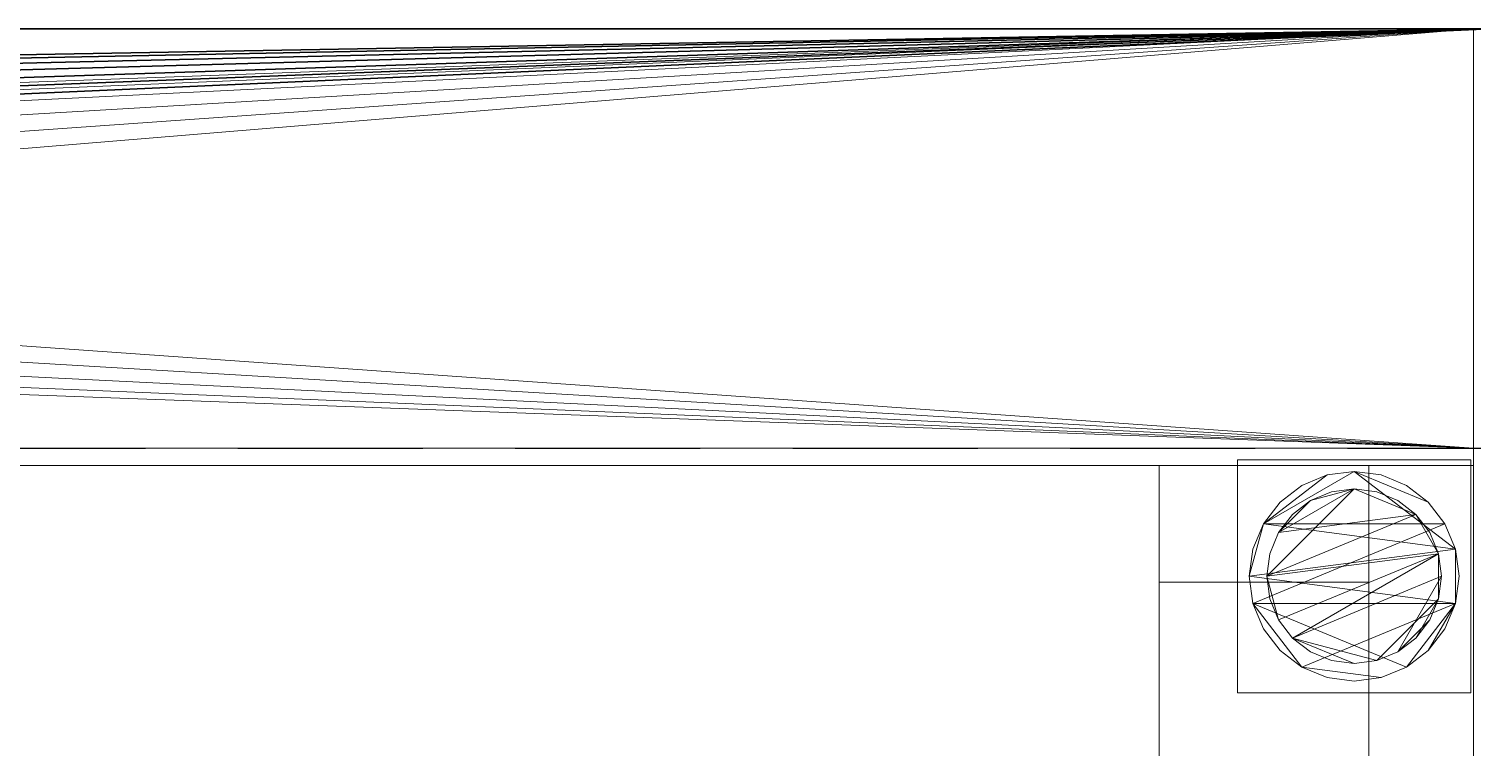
# Model space of a CAD drawing. Extents: x -225 to 1345, y -1183 to 75.
# Drawn here: x 869 to 1116.8, y -128.3 to -5 of the extents above; entities that cross this region are included whole.
import ezdxf

# ---------------------------------------------------------------- set-up
doc = ezdxf.new("R2010")
doc.units = 0
doc.linetypes.add('NASCOSTA', pattern=[9.525, 6.35, -3.175])
for name, color, linetype in [('IQ_200_2D', 1, 'Continuous'), ('IQ_200_3D', 1, 'Continuous'), ('IQ_204_2D', 7, 'Continuous'), ('IQ_204_3D', 7, 'Continuous')]:
    doc.layers.add(name, color=color, linetype=linetype)

# ---------------------------------------------------------------- blocks, each defined once
blk = doc.blocks.new('RINSEV_INT')
at = {"layer": 'IQ_200_2D'}
blk.add_line((0, -5), (1120, -5), dxfattribs=at)
at = {"layer": 'IQ_204_2D', "linetype": 'NASCOSTA', "ltscale": 5}
blk.add_line((0, -77), (1120, -77), dxfattribs=at)
at = {"layer": 'IQ_200_3D', "lineweight": 18}
mesh = blk.add_polyface(dxfattribs=at)
corners = [(1120, -737, 1493), (0, -737, 1493), (0, -5, 1493), (1120, -5, 1493)]
mesh.append_faces([[corners[k] for k in face] for face in [(0, 1, 2, 3)]])
mesh = blk.add_polyface(dxfattribs=at)
corners = [(1120, -5, 1493), (0, -5, 1493), (0, -5, 1785), (1120, -5, 1785)]
mesh.append_faces([[corners[k] for k in face] for face in [(0, 1, 2, 3)]])
at = {"layer": 'IQ_200_3D'}
mesh = blk.add_polyface(dxfattribs=at)
corners = [(1120, -737, 1785), (1120, -5, 1785), (0, -5, 1785), (0, -737, 1785), (151, -41, 1785), (151.68, -35.82, 1785), (153.68, -31, 1785), (156.86, -26.86, 1785), (161, -23.68, 1785), (165.82, -21.68, 1785), (171, -21, 1785), (176.18, -21.68, 1785), (181, -23.68, 1785), (185.14, -26.86, 1785), (188.32, -31, 1785), (190.32, -35.82, 1785), (191, -41, 1785), (190.32, -46.18, 1785), (188.32, -51, 1785), (185.14, -55.14, 1785), (181, -58.32, 1785), (176.18, -60.32, 1785), (171, -61, 1785), (165.82, -60.32, 1785), (161, -58.32, 1785), (156.86, -55.14, 1785), (153.68, -51, 1785), (151.68, -46.18, 1785)]
mesh.append_faces([[corners[k] for k in face] for face in [(15, 1, 14), (7, 2, 6), (4, 2, 27), (23, 3, 22)]], dxfattribs={"vtx0": -1, "vtx1": -1})
mesh.append_faces([[corners[k] for k in face] for face in [(1, 15, 16), (1, 16, 17), (18, 0, 1, 17), (0, 18, 19, 3), (3, 20, 21), (3, 19, 20), (3, 21, 22), (2, 7, 8), (2, 4, 5), (2, 25, 26)]], dxfattribs={"vtx0": -1, "vtx2": -1})
mesh.append_faces([[corners[k] for k in face] for face in [(11, 12, 1), (13, 14, 1), (12, 13, 1), (9, 10, 2), (8, 9, 2), (5, 6, 2), (23, 24, 3), (26, 27, 2)]], dxfattribs={"vtx1": -1, "vtx2": -1})
mesh.append_faces([[corners[k] for k in face] for face in [(10, 11, 1, 2), (24, 25, 2, 3)]], dxfattribs={"vtx1": -1, "vtx3": -1})
at = {"layer": 'IQ_200_3D', "lineweight": 18}
mesh = blk.add_polyface(dxfattribs=at)
corners = [(3, -5, 1493), (1117, -5, 1493), (1117, -5, 188), (3, -5, 188)]
mesh.append_faces([[corners[k] for k in face] for face in [(0, 1, 2, 3)]])
mesh = blk.add_polyface(dxfattribs=at)
corners = [(3, -737, 1493), (1117, -737, 1493), (1117, -5, 1493), (3, -5, 1493)]
mesh.append_faces([[corners[k] for k in face] for face in [(0, 1, 2, 3)]])
mesh = blk.add_polyface(dxfattribs=at)
corners = [(3, -77, 188), (3, -5, 188), (1117, -5, 188), (1117, -77, 188), (641, -41, 188), (641.68, -46.18, 188), (643.68, -51, 188), (646.86, -55.14, 188), (651, -58.32, 188), (655.82, -60.32, 188), (661, -61, 188), (666.18, -60.32, 188), (671, -58.32, 188), (675.14, -55.14, 188), (678.32, -51, 188), (680.32, -46.18, 188), (681, -41, 188), (680.32, -35.82, 188), (678.32, -31, 188), (675.14, -26.86, 188), (671, -23.68, 188), (666.18, -21.68, 188), (661, -21, 188), (655.82, -21.68, 188), (651, -23.68, 188), (646.86, -26.86, 188), (643.68, -31, 188), (641.68, -35.82, 188)]
mesh.append_faces([[corners[k] for k in face] for face in [(15, 3, 14), (17, 2, 16), (7, 0, 6), (26, 1, 25), (23, 1, 22)]], dxfattribs={"vtx0": -1, "vtx1": -1})
mesh.append_faces([[corners[k] for k in face] for face in [(3, 15, 16, 2), (2, 17, 18), (2, 18, 19), (2, 21, 22, 1), (0, 7, 8), (1, 26, 27)]], dxfattribs={"vtx0": -1, "vtx2": -1})
mesh.append_faces([[corners[k] for k in face] for face in [(11, 12, 3), (13, 14, 3), (12, 13, 3), (19, 20, 2), (20, 21, 2), (9, 10, 0), (8, 9, 0), (5, 6, 0), (24, 25, 1), (23, 24, 1), (27, 4, 1)]], dxfattribs={"vtx1": -1, "vtx2": -1})
mesh.append_faces([[corners[k] for k in face] for face in [(10, 11, 3, 0), (4, 5, 0, 1)]], dxfattribs={"vtx1": -1, "vtx3": -1})
mesh = blk.add_polyface(dxfattribs=at)
corners = [(3, -77, 150), (1117, -77, 150), (1117, -737, 150), (3, -737, 150)]
mesh.append_faces([[corners[k] for k in face] for face in [(0, 1, 2, 3)]])
mesh = blk.add_polyface(dxfattribs=at)
corners = [(3, -77, 188), (1117, -77, 188), (1117, -77, 150), (3, -77, 150)]
mesh.append_faces([[corners[k] for k in face] for face in [(0, 1, 2, 3)]])
mesh = blk.add_polyface(dxfattribs=at)
corners = [(3, -720, 710), (1117, -720, 710), (1117, -80, 710), (3, -80, 710)]
mesh.append_faces([[corners[k] for k in face] for face in [(0, 1, 2, 3)]])
mesh = blk.add_polyface(dxfattribs=at)
corners = [(3, -80, 1443), (1117, -80, 1443), (1117, -720, 1443), (3, -720, 1443)]
mesh.append_faces([[corners[k] for k in face] for face in [(0, 1, 2, 3)]])
mesh = blk.add_polyface(dxfattribs=at)
corners = [(3, -80, 710), (1117, -80, 710), (1117, -80, 1443), (3, -80, 1443)]
mesh.append_faces([[corners[k] for k in face] for face in [(0, 1, 2, 3)]])
at = {"layer": 'IQ_204_3D', "lineweight": 18}
mesh = blk.add_polyface(dxfattribs=at)
corners = [(1076.5, -79, 150), (1076.5, -119, 150), (1116.5, -119, 150), (1116.5, -79, 150)]
mesh.append_faces([[corners[k] for k in face] for face in [(0, 1, 2, 3)]])
mesh = blk.add_polyface(dxfattribs=at)
corners = [(1116.5, -119, 60), (1076.5, -119, 60), (1076.5, -79, 60), (1116.5, -79, 60)]
mesh.append_faces([[corners[k] for k in face] for face in [(0, 1, 2, 3)]])
mesh = blk.add_polyface(dxfattribs=at)
corners = [(1116.5, -79, 150), (1116.5, -79, 60), (1076.5, -79, 60), (1076.5, -79, 150)]
mesh.append_faces([[corners[k] for k in face] for face in [(0, 1, 2, 3)]])
mesh = blk.add_polyface(dxfattribs=at)
corners = [(1076.5, -79, 150), (1076.5, -79, 60), (1076.5, -119, 60), (1076.5, -119, 150)]
mesh.append_faces([[corners[k] for k in face] for face in [(0, 1, 2, 3)]])
mesh = blk.add_polyface(dxfattribs=at)
corners = [(1116.5, -119, 150), (1116.5, -119, 60), (1116.5, -79, 60), (1116.5, -79, 150)]
mesh.append_faces([[corners[k] for k in face] for face in [(0, 1, 2, 3)]])
mesh = blk.add_polyface(dxfattribs=at)
corners = [(1063, -720, 956.99), (1063, -671.94, 929.24), (1063, -671.94, 928.4), (1063, -674.53, 928.06), (1063, -676.94, 927.06), (1063, -679.02, 925.47), (1063, -680.61, 923.4), (1063, -681.6, 920.99), (1063, -681.94, 918.4), (1063, -681.6, 915.81), (1063, -680.61, 913.4), (1063, -679.02, 911.33), (1063, -676.94, 909.74), (1063, -674.53, 908.74), (1063, -671.94, 908.4), (1063, -671.94, 907.55), (1063, -720, 879.81), (1063, -100, 956.99), (1063, -80, 956.99), (1063, -80, 879.81), (1063, -100, 879.81), (1063, -148.06, 907.55), (1063, -148.06, 908.4), (1063, -145.47, 908.74), (1063, -143.06, 909.74), (1063, -140.98, 911.33), (1063, -139.39, 913.4), (1063, -138.4, 915.81), (1063, -138.06, 918.4), (1063, -138.4, 920.99), (1063, -139.39, 923.4), (1063, -140.98, 925.47), (1063, -143.06, 927.06), (1063, -145.47, 928.06), (1063, -148.06, 928.4), (1063, -148.06, 929.24)]
mesh.append_faces([[corners[k] for k in face] for face in [(20, 17, 18, 19)]], dxfattribs={"vtx0": -1})
mesh.append_faces([[corners[k] for k in face] for face in [(6, 0, 5), (13, 16, 12), (31, 17, 30), (28, 20, 27), (27, 20, 26), (26, 20, 25), (24, 20, 23)]], dxfattribs={"vtx0": -1, "vtx1": -1})
mesh.append_faces([[corners[k] for k in face] for face in [(0, 6, 7), (0, 3, 4), (8, 16, 0, 7), (16, 9, 10)]], dxfattribs={"vtx0": -1, "vtx2": -1})
mesh.append_faces([[corners[k] for k in face] for face in [(4, 5, 0), (8, 9, 16), (11, 12, 16), (10, 11, 16), (32, 33, 17), (31, 32, 17), (29, 30, 17), (24, 25, 20)]], dxfattribs={"vtx1": -1, "vtx2": -1})
mesh.append_faces([[corners[k] for k in face] for face in [(28, 29, 17, 20)]], dxfattribs={"vtx1": -1, "vtx2": -1, "vtx3": -1})
mesh.append_faces([[corners[k] for k in face] for face in [(1, 2, 3, 0), (21, 22, 23, 20)]], dxfattribs={"vtx2": -1})
mesh.append_faces([[corners[k] for k in face] for face in [(13, 14, 15, 16), (33, 34, 35, 17)]], dxfattribs={"vtx3": -1})
mesh = blk.add_polyface(dxfattribs=at)
corners = [(1063, -100, 956.99), (1099, -100, 956.99), (1099, -80, 956.99), (1063, -80, 956.99)]
mesh.append_faces([[corners[k] for k in face] for face in [(0, 1, 2, 3)]])
mesh = blk.add_polyface(dxfattribs=at)
corners = [(1063, -80, 956.99), (1099, -80, 956.99), (1099, -80, 879.81), (1063, -80, 879.81)]
mesh.append_faces([[corners[k] for k in face] for face in [(0, 1, 2, 3)]])
mesh = blk.add_polyface(dxfattribs=at)
corners = [(1063, -80, 879.81), (1099, -80, 879.81), (1099, -100, 879.81), (1063, -100, 879.81)]
mesh.append_faces([[corners[k] for k in face] for face in [(0, 1, 2, 3)]])
mesh = blk.add_polyface(dxfattribs=at)
corners = [(1078.5, -99, 5), (1079.11, -103.66, 5), (1080.91, -108, 5), (1083.77, -111.73, 5), (1087.5, -114.59, 5), (1091.84, -116.39, 5), (1096.5, -117, 5), (1101.16, -116.39, 5), (1105.5, -114.59, 5), (1109.23, -111.73, 5), (1112.09, -108, 5), (1113.89, -103.66, 5), (1114.5, -99, 5), (1113.89, -94.34, 5), (1112.09, -90, 5), (1109.23, -86.27, 5), (1105.5, -83.41, 5), (1101.16, -81.61, 5), (1096.5, -81, 5), (1091.84, -81.61, 5), (1087.5, -83.41, 5), (1083.77, -86.27, 5), (1080.91, -90, 5), (1079.11, -94.34, 5)]
mesh.append_faces([[corners[k] for k in face] for face in [(11, 8, 9, 10)]], dxfattribs={"vtx0": -1})
mesh.append_faces([[corners[k] for k in face] for face in [(4, 7, 8, 11), (11, 0, 1, 4), (13, 18, 19, 22)]], dxfattribs={"vtx0": -1, "vtx2": -1, "vtx3": -1})
mesh.append_faces([[corners[k] for k in face] for face in [(0, 11, 12, 13)]], dxfattribs={"vtx0": -1, "vtx3": -1})
mesh.append_faces([[corners[k] for k in face] for face in [(2, 3, 4, 1), (16, 17, 18, 15)]], dxfattribs={"vtx2": -1})
mesh.append_faces([[corners[k] for k in face] for face in [(13, 14, 15, 18), (22, 23, 0, 13)]], dxfattribs={"vtx2": -1, "vtx3": -1})
mesh.append_faces([[corners[k] for k in face] for face in [(4, 5, 6, 7), (19, 20, 21, 22)]], dxfattribs={"vtx3": -1})
mesh = blk.add_polyface(dxfattribs=at)
corners = [(1078.5, -99), (1079.11, -94.34), (1080.91, -90), (1083.77, -86.27), (1087.5, -83.41), (1091.84, -81.61), (1096.5, -81), (1101.16, -81.61), (1105.5, -83.41), (1109.23, -86.27), (1112.09, -90), (1113.89, -94.34), (1114.5, -99), (1113.89, -103.66), (1112.09, -108), (1109.23, -111.73), (1105.5, -114.59), (1101.16, -116.39), (1096.5, -117), (1091.84, -116.39), (1087.5, -114.59), (1083.77, -111.73), (1080.91, -108), (1079.11, -103.66)]
mesh.append_faces([[corners[k] for k in face] for face in [(2, 0, 1), (15, 13, 14), (13, 11, 12)]], dxfattribs={"vtx0": -1})
mesh.append_faces([[corners[k] for k in face] for face in [(16, 23, 13, 15)]], dxfattribs={"vtx0": -1, "vtx1": -1, "vtx2": -1})
mesh.append_faces([[corners[k] for k in face] for face in [(2, 10, 23, 0)]], dxfattribs={"vtx0": -1, "vtx1": -1, "vtx3": -1})
mesh.append_faces([[corners[k] for k in face] for face in [(2, 5, 6)]], dxfattribs={"vtx0": -1, "vtx2": -1})
mesh.append_faces([[corners[k] for k in face] for face in [(23, 10, 11, 13), (23, 16, 17, 20)]], dxfattribs={"vtx0": -1, "vtx2": -1, "vtx3": -1})
mesh.append_faces([[corners[k] for k in face] for face in [(9, 10, 2, 6)]], dxfattribs={"vtx1": -1, "vtx2": -1, "vtx3": -1})
mesh.append_faces([[corners[k] for k in face] for face in [(3, 4, 5, 2), (18, 19, 20, 17)]], dxfattribs={"vtx2": -1})
mesh.append_faces([[corners[k] for k in face] for face in [(6, 7, 8, 9), (20, 21, 22, 23)]], dxfattribs={"vtx3": -1})
mesh = blk.add_polyface(dxfattribs=at)
corners = [(1078.5, -99, 5), (1079.11, -94.34, 5), (1080.91, -90, 5), (1083.77, -86.27, 5), (1087.5, -83.41, 5), (1091.84, -81.61, 5), (1096.5, -81, 5), (1101.16, -81.61, 5), (1105.5, -83.41, 5), (1109.23, -86.27, 5), (1112.09, -90, 5), (1113.89, -94.34, 5), (1114.5, -99, 5), (1114.5, -99), (1113.89, -94.34), (1112.09, -90), (1109.23, -86.27), (1105.5, -83.41), (1101.16, -81.61), (1096.5, -81), (1091.84, -81.61), (1087.5, -83.41), (1083.77, -86.27), (1080.91, -90), (1079.11, -94.34), (1078.5, -99)]
mesh.append_faces([[corners[k] for k in face] for face in [(13, 14, 11, 12), (0, 1, 24, 25)]], dxfattribs={"vtx1": -1})
mesh.append_faces([[corners[k] for k in face] for face in [(14, 15, 10, 11), (16, 17, 8, 9), (15, 16, 9, 10), (17, 18, 7, 8), (6, 7, 18, 19), (19, 20, 5, 6), (20, 21, 4, 5), (22, 23, 2, 3), (21, 22, 3, 4), (23, 24, 1, 2)]], dxfattribs={"vtx1": -1, "vtx3": -1})
mesh = blk.add_polyface(dxfattribs=at)
corners = [(1099, -720, 956.99), (1099, -720, 879.81), (1099, -671.94, 907.55), (1099, -671.94, 908.4), (1099, -669.36, 908.74), (1099, -666.94, 909.74), (1099, -664.87, 911.33), (1099, -663.28, 913.4), (1099, -662.29, 915.81), (1099, -661.94, 918.4), (1099, -662.29, 920.99), (1099, -663.28, 923.4), (1099, -664.87, 925.47), (1099, -666.94, 927.06), (1099, -669.36, 928.06), (1099, -671.94, 928.4), (1099, -671.94, 929.24), (1099, -100, 956.99), (1099, -148.06, 929.24), (1099, -148.06, 928.4), (1099, -150.28, 928.15), (1099, -152.4, 927.41), (1099, -154.29, 926.22), (1099, -155.87, 924.63), (1099, -157.06, 922.74), (1099, -157.8, 920.63), (1099, -158.06, 918.4), (1099, -157.71, 915.81), (1099, -156.72, 913.4), (1099, -155.13, 911.33), (1099, -153.06, 909.74), (1099, -150.64, 908.74), (1099, -148.06, 908.4), (1099, -148.06, 907.55), (1099, -100, 879.81), (1099, -80, 879.81), (1099, -80, 956.99)]
mesh.append_faces([[corners[k] for k in face] for face in [(5, 13, 14, 4), (4, 14, 15, 3), (30, 21, 22, 29), (31, 20, 21, 30), (32, 19, 20, 31)]], dxfattribs={"vtx0": -1, "vtx2": -1})
mesh.append_faces([[corners[k] for k in face] for face in [(10, 11, 8, 9), (36, 17, 34, 35), (26, 27, 25)]], dxfattribs={"vtx1": -1})
mesh.append_faces([[corners[k] for k in face] for face in [(5, 6, 13), (22, 23, 29)]], dxfattribs={"vtx1": -1, "vtx2": -1})
mesh.append_faces([[corners[k] for k in face] for face in [(11, 12, 7, 8), (12, 13, 6, 7), (23, 24, 28, 29), (24, 25, 27, 28)]], dxfattribs={"vtx1": -1, "vtx3": -1})
mesh.append_faces([[corners[k] for k in face] for face in [(1, 2, 3, 0)]], dxfattribs={"vtx2": -1})
mesh.append_faces([[corners[k] for k in face] for face in [(15, 16, 0, 3), (17, 18, 19, 32), (32, 33, 34, 17)]], dxfattribs={"vtx2": -1, "vtx3": -1})
mesh = blk.add_polyface(dxfattribs=at)
corners = [(1081.5, -99, 60), (1082.01, -102.88, 60), (1083.51, -106.5, 60), (1085.89, -109.61, 60), (1089, -111.99, 60), (1092.62, -113.49, 60), (1096.5, -114, 60), (1100.38, -113.49, 60), (1104, -111.99, 60), (1107.11, -109.61, 60), (1109.49, -106.5, 60), (1110.99, -102.88, 60), (1111.5, -99, 60), (1110.99, -95.12, 60), (1109.49, -91.5, 60), (1107.11, -88.39, 60), (1104, -86.01, 60), (1100.38, -84.51, 60), (1096.5, -84, 60), (1092.62, -84.51, 60), (1089, -86.01, 60), (1085.89, -88.39, 60), (1083.51, -91.5, 60), (1082.01, -95.12, 60)]
mesh.append_faces([[corners[k] for k in face] for face in [(10, 8, 9), (22, 20, 21)]], dxfattribs={"vtx0": -1})
mesh.append_faces([[corners[k] for k in face] for face in [(7, 3, 6)]], dxfattribs={"vtx0": -1, "vtx1": -1})
mesh.append_faces([[corners[k] for k in face] for face in [(22, 15, 18, 20)]], dxfattribs={"vtx0": -1, "vtx1": -1, "vtx2": -1, "vtx3": -1})
mesh.append_faces([[corners[k] for k in face] for face in [(13, 2, 3, 12)]], dxfattribs={"vtx0": -1, "vtx2": -1})
mesh.append_faces([[corners[k] for k in face] for face in [(3, 7, 8, 12)]], dxfattribs={"vtx0": -1, "vtx2": -1, "vtx3": -1})
mesh.append_faces([[corners[k] for k in face] for face in [(17, 18, 15, 16), (19, 20, 18)]], dxfattribs={"vtx1": -1})
mesh.append_faces([[corners[k] for k in face] for face in [(11, 12, 8, 10)]], dxfattribs={"vtx1": -1, "vtx2": -1})
mesh.append_faces([[corners[k] for k in face] for face in [(4, 5, 6, 3)]], dxfattribs={"vtx2": -1})
mesh.append_faces([[corners[k] for k in face] for face in [(0, 1, 2, 13), (13, 14, 15, 0), (22, 23, 0, 15)]], dxfattribs={"vtx2": -1, "vtx3": -1})
mesh = blk.add_polyface(dxfattribs=at)
corners = [(1081.5, -99, 5), (1082.01, -95.12, 5), (1083.51, -91.5, 5), (1085.89, -88.39, 5), (1089, -86.01, 5), (1092.62, -84.51, 5), (1096.5, -84, 5), (1100.38, -84.51, 5), (1104, -86.01, 5), (1107.11, -88.39, 5), (1109.49, -91.5, 5), (1110.99, -95.12, 5), (1111.5, -99, 5), (1110.99, -102.88, 5), (1109.49, -106.5, 5), (1107.11, -109.61, 5), (1104, -111.99, 5), (1100.38, -113.49, 5), (1096.5, -114, 5), (1092.62, -113.49, 5), (1089, -111.99, 5), (1085.89, -109.61, 5), (1083.51, -106.5, 5), (1082.01, -102.88, 5)]
mesh.append_faces([[corners[k] for k in face] for face in [(9, 6, 7, 8), (4, 2, 3), (15, 13, 14)]], dxfattribs={"vtx0": -1})
mesh.append_faces([[corners[k] for k in face] for face in [(18, 21, 17)]], dxfattribs={"vtx0": -1, "vtx1": -1})
mesh.append_faces([[corners[k] for k in face] for face in [(22, 0, 11, 21)]], dxfattribs={"vtx0": -1, "vtx1": -1, "vtx2": -1})
mesh.append_faces([[corners[k] for k in face] for face in [(0, 6, 9, 11), (21, 11, 13, 17)]], dxfattribs={"vtx0": -1, "vtx1": -1, "vtx2": -1, "vtx3": -1})
mesh.append_faces([[corners[k] for k in face] for face in [(23, 0, 22), (12, 13, 11)]], dxfattribs={"vtx1": -1})
mesh.append_faces([[corners[k] for k in face] for face in [(16, 17, 13, 15)]], dxfattribs={"vtx1": -1, "vtx2": -1})
mesh.append_faces([[corners[k] for k in face] for face in [(9, 10, 11)]], dxfattribs={"vtx2": -1})
mesh.append_faces([[corners[k] for k in face] for face in [(4, 5, 6, 2), (0, 1, 2, 6)]], dxfattribs={"vtx2": -1, "vtx3": -1})
mesh.append_faces([[corners[k] for k in face] for face in [(18, 19, 20, 21)]], dxfattribs={"vtx3": -1})
mesh = blk.add_polyface(dxfattribs=at)
corners = [(1081.5, -99, 60), (1082.01, -95.12, 60), (1083.51, -91.5, 60), (1085.89, -88.39, 60), (1089, -86.01, 60), (1092.62, -84.51, 60), (1096.5, -84, 60), (1100.38, -84.51, 60), (1104, -86.01, 60), (1107.11, -88.39, 60), (1109.49, -91.5, 60), (1110.99, -95.12, 60), (1111.5, -99, 60), (1111.5, -99, 5), (1110.99, -95.12, 5), (1109.49, -91.5, 5), (1107.11, -88.39, 5), (1104, -86.01, 5), (1100.38, -84.51, 5), (1096.5, -84, 5), (1092.62, -84.51, 5), (1089, -86.01, 5), (1085.89, -88.39, 5), (1083.51, -91.5, 5), (1082.01, -95.12, 5), (1081.5, -99, 5)]
mesh.append_faces([[corners[k] for k in face] for face in [(1, 24, 25, 0)]], dxfattribs={"vtx0": -1})
mesh.append_faces([[corners[k] for k in face] for face in [(8, 17, 18, 7), (7, 18, 19, 6), (16, 9, 10, 15), (9, 16, 17, 8), (5, 20, 21, 4), (4, 21, 22, 3), (2, 23, 24, 1), (3, 22, 23, 2), (20, 5, 6, 19)]], dxfattribs={"vtx0": -1, "vtx2": -1})
mesh.append_faces([[corners[k] for k in face] for face in [(13, 14, 11, 12)]], dxfattribs={"vtx1": -1})
mesh.append_faces([[corners[k] for k in face] for face in [(14, 15, 10, 11)]], dxfattribs={"vtx1": -1, "vtx3": -1})
mesh = blk.add_polyface(dxfattribs=at)
corners = [(1114.5, -99, 5), (1113.89, -103.66, 5), (1112.09, -108, 5), (1109.23, -111.73, 5), (1105.5, -114.59, 5), (1101.16, -116.39, 5), (1096.5, -117, 5), (1091.84, -116.39, 5), (1087.5, -114.59, 5), (1083.77, -111.73, 5), (1080.91, -108, 5), (1079.11, -103.66, 5), (1078.5, -99, 5), (1078.5, -99), (1079.11, -103.66), (1080.91, -108), (1083.77, -111.73), (1087.5, -114.59), (1091.84, -116.39), (1096.5, -117), (1101.16, -116.39), (1105.5, -114.59), (1109.23, -111.73), (1112.09, -108), (1113.89, -103.66), (1114.5, -99)]
mesh.append_faces([[corners[k] for k in face] for face in [(13, 14, 11, 12), (0, 1, 24, 25)]], dxfattribs={"vtx1": -1})
mesh.append_faces([[corners[k] for k in face] for face in [(14, 15, 10, 11), (16, 17, 8, 9), (15, 16, 9, 10), (17, 18, 7, 8), (6, 7, 18, 19), (19, 20, 5, 6), (20, 21, 4, 5), (22, 23, 2, 3), (21, 22, 3, 4), (23, 24, 1, 2)]], dxfattribs={"vtx1": -1, "vtx3": -1})
mesh = blk.add_polyface(dxfattribs=at)
corners = [(1111.5, -99, 60), (1110.99, -102.88, 60), (1109.49, -106.5, 60), (1107.11, -109.61, 60), (1104, -111.99, 60), (1100.38, -113.49, 60), (1096.5, -114, 60), (1092.62, -113.49, 60), (1089, -111.99, 60), (1085.89, -109.61, 60), (1083.51, -106.5, 60), (1082.01, -102.88, 60), (1081.5, -99, 60), (1081.5, -99, 5), (1082.01, -102.88, 5), (1083.51, -106.5, 5), (1085.89, -109.61, 5), (1089, -111.99, 5), (1092.62, -113.49, 5), (1096.5, -114, 5), (1100.38, -113.49, 5), (1104, -111.99, 5), (1107.11, -109.61, 5), (1109.49, -106.5, 5), (1110.99, -102.88, 5), (1111.5, -99, 5)]
mesh.append_faces([[corners[k] for k in face] for face in [(1, 24, 25, 0)]], dxfattribs={"vtx0": -1})
mesh.append_faces([[corners[k] for k in face] for face in [(11, 14, 15, 10), (10, 15, 16, 9), (8, 17, 18, 7), (9, 16, 17, 8), (7, 18, 19, 6), (5, 20, 21, 4), (4, 21, 22, 3), (2, 23, 24, 1), (3, 22, 23, 2), (20, 5, 6, 19)]], dxfattribs={"vtx0": -1, "vtx2": -1})
mesh.append_faces([[corners[k] for k in face] for face in [(12, 13, 14, 11)]], dxfattribs={"vtx2": -1})
mesh = blk.add_polyface(dxfattribs=at)
corners = [(1063, -100, 879.81), (1099, -100, 879.81), (1099, -148.06, 907.55), (1063, -148.06, 907.55)]
mesh.append_faces([[corners[k] for k in face] for face in [(0, 1, 2, 3)]])
mesh = blk.add_polyface(dxfattribs=at)
corners = [(1063, -148.06, 929.24), (1099, -148.06, 929.24), (1099, -100, 956.99), (1063, -100, 956.99)]
mesh.append_faces([[corners[k] for k in face] for face in [(0, 1, 2, 3)]])
mesh = blk.add_polyface(dxfattribs=at)
corners = [(1076.5, -119, 150), (1076.5, -119, 60), (1116.5, -119, 60), (1116.5, -119, 150)]
mesh.append_faces([[corners[k] for k in face] for face in [(0, 1, 2, 3)]])

msp = doc.modelspace()

# ---------------------------------------------------------------- block references
msp.add_blockref('RINSEV_INT', (0, 0))

doc.saveas('drawing.dxf')
